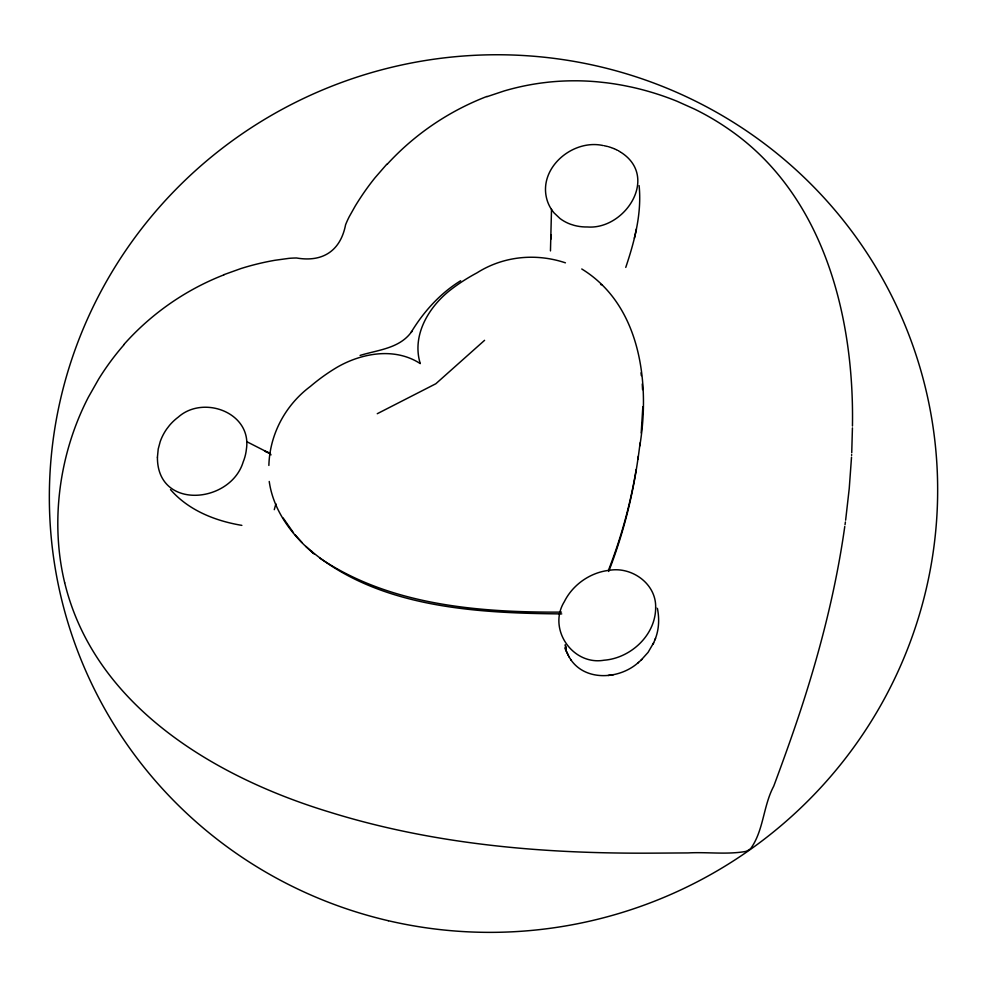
<?xml version="1.0" encoding="UTF-8"?>
<svg xmlns="http://www.w3.org/2000/svg" width="987" height="987" viewBox="0 0 987 987"><rect width="100%" height="100%" fill="white"/><g stroke="black" fill="none" stroke-linecap="round" stroke-linejoin="round"><path stroke-width="1.48" d="M852.447 426.051C854.31 316.716 823.837 194.723 728.949 129.346A260.839 253.77 -5.5 0 0 694.577 109.125L676.971 101.229A277.224 270.068 -6 0 0 654.369 93.16A276.952 269.796 -6 0 0 631.409 87.078L624.166 85.598A265.552 258.434 -5.9 0 0 606.067 82.748L597.986 81.872A250.969 243.937 -5.9 0 0 577.259 80.798L571.646 80.811A240.248 233.302 -6 0 0 548.229 82.18L542.64 82.846A242.234 235.264 -5.9 0 0 504.197 90.94L487.047 96.664M852.435 427.877L851.732 452.786M550.462 250.908L551.511 209.232M551.116 238.928L551.289 234.931M642.833 406.767L641.205 432.935M851.608 455.426L851.658 454.551M851.522 457.178L849.239 488.479L845.637 520.174M268.871 465.445C269.747 434.231 285.391 405.052 310.387 386.41A110.84 62.378 -40.2 0 1 337.443 367.065C362.266 352.852 395.022 347.202 420.265 363.598C411.653 335.666 428.333 307.525 449.751 290.511A110.273 60.552 -24.1 0 1 476.992 272.844C503.407 256.077 535.953 252.956 565.415 262.826M639.786 445.951C650.211 383.351 640.699 305.057 581.762 268.982M637.984 459.165L640.144 442.842M845.403 521.987L845.032 524.689M844.773 526.49C837.025 581.454 823.96 635.566 807.526 688.544C797.36 721.46 785.714 753.895 773.734 786.183C763.173 805.91 763.716 830.462 750.749 848.512A16.816 16.421 58.1 0 1 745.678 851.46C726.74 854.779 707.173 851.855 687.964 852.928C664.325 853.027 640.699 853.385 617.072 853.002C583.848 852.534 550.623 851.004 517.521 848.006C453.971 842.256 390.729 831.128 329.744 812.153C215.906 777.633 94.715 706.507 64.698 582.749M638.318 456.204C632.938 495.61 623.105 534.386 608.695 571.461M636.171 469.541C630.434 504.123 621.082 538.026 608.3 570.671M625.758 267.403C634.542 241.186 641.92 213.488 639.107 185.605M634.382 238.2L636.418 228.972M275.904 503.839L274.275 509.674M654.924 639.835C659.032 629.94 659.526 618.8 657.404 608.362M641.081 660.143L648.089 652.358L653.653 642.796M653.049 644.215L655.541 638.379M386.768 164.249L375.06 177.722A255.719 248.675 -5.6 0 0 360.625 197.536A279.42 271.956 -3.7 0 0 355.332 205.876L349.238 216.708A98.712 95.295 -15.9 0 0 345.586 224.752C340.503 250.982 322.589 262.468 296.532 257.989A97.516 94.308 -28.3 0 0 289.043 258.347L275.003 260.272A259.655 253.721 -37.8 0 0 240.976 268.538L223.913 274.67M570.683 659.513C585.846 681.881 620.144 679.179 638.503 662.388M484.58 340.318L435.835 383.746L377.268 413.713M637.738 663.116L641.895 659.39M460.658 280.752C440.165 293.361 423.731 311.584 411.32 332.039L411.863 331.385C399.92 348.497 378.28 349.817 360.095 355.419M608.14 675.466L613.445 674.689M561.739 613.889C474.648 613.198 374.036 607.659 305.933 546.428M561.455 612.113C479.139 612.569 389.668 605.438 319.64 558M603.008 145.521C571.88 138.661 536.249 169.567 547.674 201.891A38.777 37.111 -7 0 0 554.015 212.859L560.011 218.522A40.566 38.826 -6.9 0 0 570.449 224.197L574.335 225.418A45.97 43.971 -6.8 0 0 587.462 226.973C624.845 229.86 659.18 177.413 621.452 152.652M600.602 284.527L601.848 284.725M241.864 525.368C215.302 520.951 188.48 510.353 170.492 489.577M604.069 145.706L607.659 146.508M608.646 146.779L611.052 147.532M611.521 147.705L613.791 148.568M270.302 453.526L264.553 450.948L270.142 453.502L270.993 454.884M614.235 148.753L615.974 149.543M270.13 453.576L246.762 441.67M616.406 149.753L617.689 150.406M618.541 150.863L621.045 152.38M314.631 554.324C292.3 535.818 273.362 510.822 269.229 481.459M302.071 542.591L295.125 534.806M293.472 532.795L283.146 517.99M311.522 551.091L313.323 553.386M564.761 647.879L569.166 657.034M568.857 656.552L571.029 660.044M568.401 655.689L565.6 649.779M565.711 647.349L566.341 649.606L565.428 645.621M565.181 644.671L566.119 648.706M641.032 372.852L641.34 375.628M642.266 383.955L642.549 389.606M387.015 164.459A261.987 254.806 -5 0 1 486.949 96.43M124.14 344.241A254.732 248.835 -37.5 0 1 223.975 274.83M124.189 344.537A256.164 250.279 -37.3 0 0 98.7 379.008L88.361 397.218A266.194 260.297 -37.3 0 0 78.355 418.907L77.689 420.573A272.104 266.219 -37.2 0 0 69.3 444.718L68.51 447.419A280.579 274.707 -36.9 0 0 62.736 471.774L62.415 473.464A281.764 275.891 -36.9 0 0 59.035 497.769L58.615 502.704A274.312 268.439 -37.3 0 0 58.295 539.655L58.48 542.406A254.609 248.823 -38.6 0 0 64.673 582.749M655.652 607.647C655.664 635.122 630.705 658.181 604.069 660.217C572.657 665.719 547.341 628.966 564.33 601.675A55.284 54.914 23.2 0 1 570.979 591.386L572.546 589.547A59.837 59.43 24.7 0 1 595.297 573.755L597.567 572.929A55.284 54.902 23 0 1 609.571 570.276C631.976 566.464 656.441 583.934 655.652 607.647M157.426 457.24C157.106 510.563 230.489 503.789 243.16 462.002A46.636 44.908 -38.1 0 0 246.405 449.159C251.993 412.603 203.408 394.726 178.351 417.057A51.435 49.597 -38.7 0 0 169.604 425.249L166.667 429.061A51.595 49.745 -38.7 0 0 160.227 441.559L158.216 449.036L157.426 457.24M388.335 920.723A444.705 438.253 -17 0 0 919.798 366.942A444.705 438.253 -17 0 0 172.367 193.02A444.705 438.253 -17 0 0 388.335 920.723"/></g></svg>
